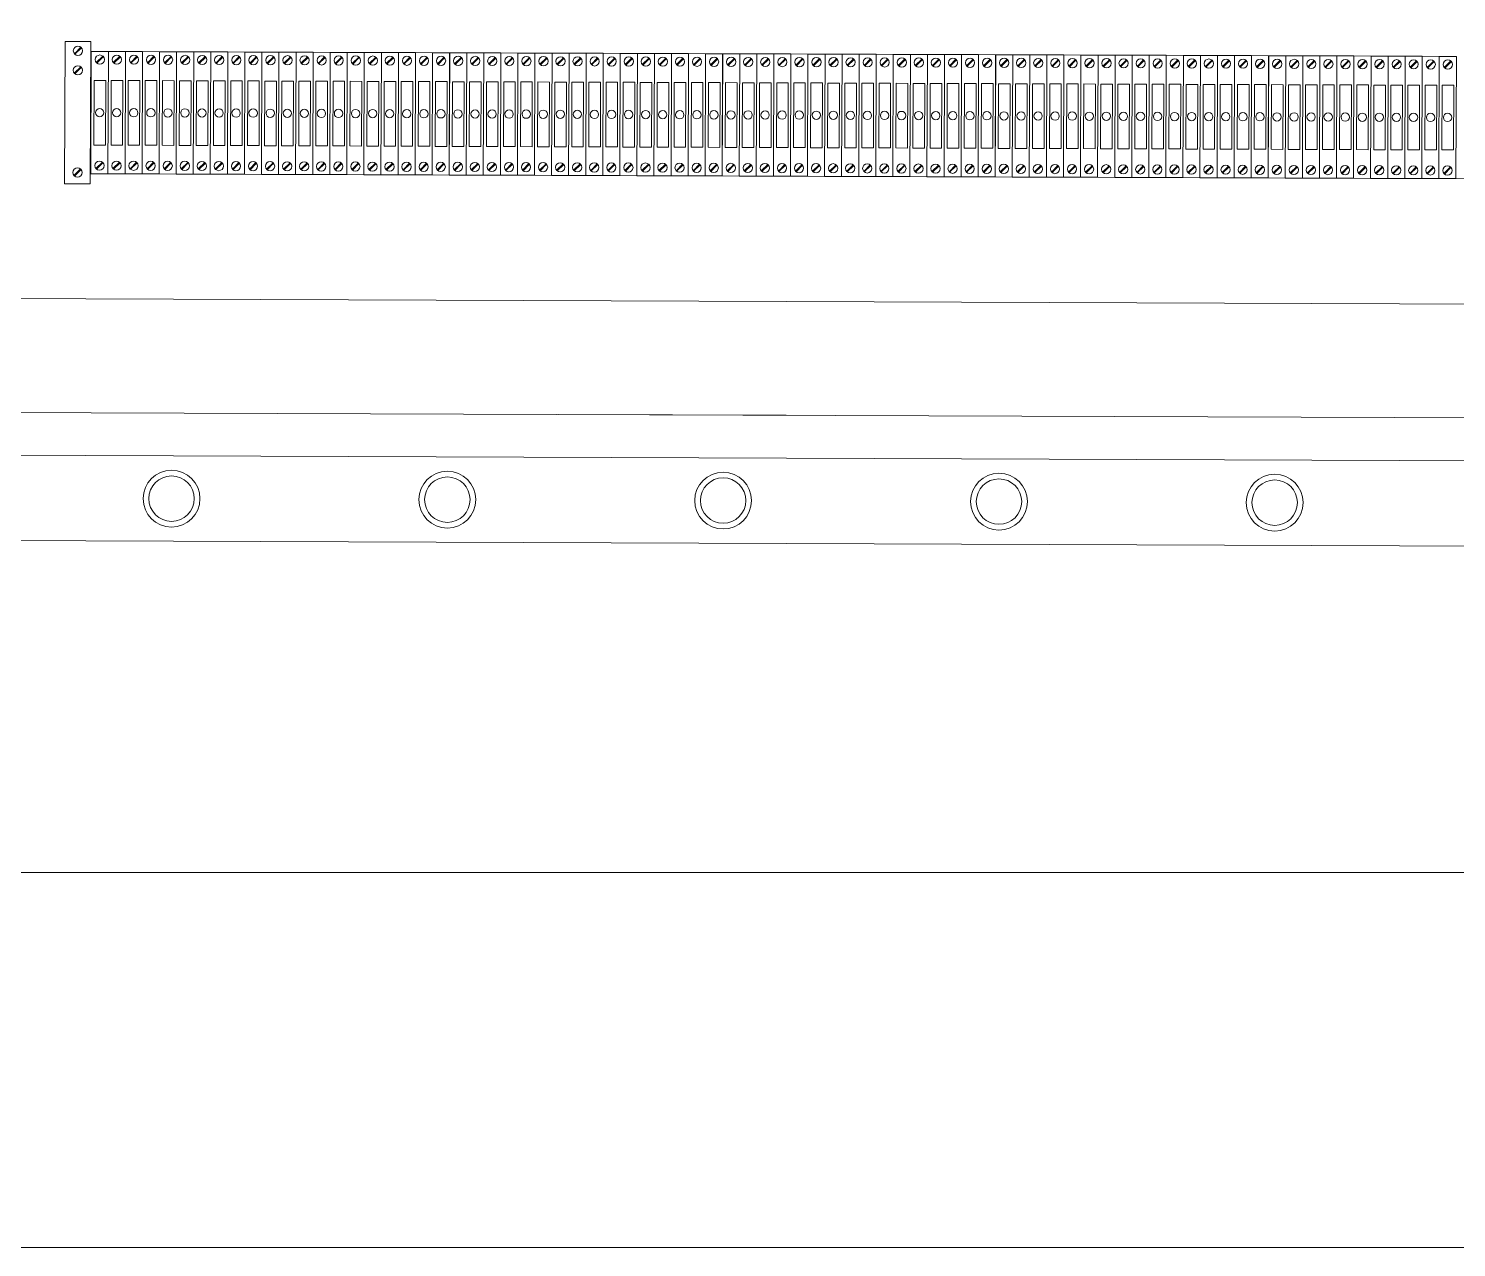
# Model space of a CAD drawing. Header units: millimetres. Extents: x 32721 to 103787, y 57624 to 127312.
# Drawn here: x 37830.2 to 38084, y 64730.5 to 64947.2 of the extents above; entities that cross this region are included whole.
import ezdxf

# ---------------------------------------------------------------- set-up
doc = ezdxf.new("R2010")
doc.units = ezdxf.units.MM
doc.header["$LTSCALE"] = 10
doc.linetypes.add('DASHED', pattern=[0.75, 0.5, -0.25])
for name, color, linetype, lineweight in [('1轮廓实线层', 7, 'Continuous', 18), ('2细线层', 4, 'Continuous', 18), ('图框层', 7, 'Continuous', 18)]:
    doc.layers.add(name, color=color, linetype=linetype, lineweight=lineweight)

msp = doc.modelspace()

# ---------------------------------------------------------------- linework, layer by layer
at = {"layer": '1轮廓实线层', "lineweight": 13}
for p, q in [((37836.62, 64919.62), (37836.71, 64944.89)), ((37836.71, 64944.89), (37841.26, 64944.87)), ((37838.34, 64942.73), (37839.51, 64943.88)), ((37838.45, 64942.62), (37839.61, 64943.78)), ((37841.26, 64944.87), (37841.17, 64919.6)), ((37841.28, 64921.39), (37841.36, 64943.13)), ((37841.36, 64943.13), (37844.39, 64943.12)), ((37844.39, 64943.12), (37844.31, 64921.38)), ((37844.31, 64921.38), (37844.39, 64943.12)), ((37844.39, 64943.12), (37847.43, 64943.1)), ((37847.43, 64943.1), (37847.35, 64921.37)), ((37847.35, 64921.37), (37847.43, 64943.1)), ((37847.43, 64943.1), (37850.46, 64943.09)), ((37850.46, 64943.09), (37850.38, 64921.36)), ((37850.38, 64921.36), (37850.46, 64943.09)), ((37850.46, 64943.09), (37853.49, 64943.08)), ((37853.49, 64943.08), (37853.41, 64921.35)), ((37853.41, 64921.35), (37853.49, 64943.08)), ((37853.49, 64943.08), (37856.52, 64943.07)), ((37856.52, 64943.07), (37856.45, 64921.34)), ((37856.45, 64921.34), (37856.53, 64943.07)), ((37856.53, 64943.07), (37859.56, 64943.06)), ((37859.56, 64943.06), (37859.48, 64921.33)), ((37859.48, 64921.33), (37859.56, 64943.06)), ((37859.56, 64943.06), (37862.59, 64943.05)), ((37862.59, 64943.05), (37862.51, 64921.32)), ((37862.51, 64921.32), (37862.59, 64943.05)), ((37862.59, 64943.05), (37865.62, 64943.04)), ((37865.62, 64943.04), (37865.55, 64921.31)), ((37865.55, 64921.31), (37865.62, 64943.04)), ((37865.62, 64943.04), (37868.66, 64943.03)), ((37868.66, 64943.03), (37868.58, 64921.3)), ((37868.58, 64921.3), (37868.66, 64943.03)), ((37868.66, 64943.03), (37871.69, 64943.02)), ((37871.69, 64943.02), (37871.61, 64921.28)), ((37871.61, 64921.28), (37871.69, 64943.02)), ((37871.69, 64943.02), (37874.72, 64943.01)), ((37874.72, 64943.01), (37874.64, 64921.27)), ((37874.65, 64921.27), (37874.72, 64943.01)), ((37874.72, 64943.01), (37877.76, 64942.99)), ((37877.76, 64942.99), (37877.68, 64921.26)), ((37877.68, 64921.26), (37877.76, 64942.99)), ((37877.76, 64942.99), (37880.79, 64942.98)), ((37880.79, 64942.98), (37880.71, 64921.25)), ((37880.71, 64921.25), (37880.79, 64942.98)), ((37880.79, 64942.98), (37883.82, 64942.97)), ((37883.82, 64942.97), (37883.74, 64921.24)), ((37883.75, 64921.24), (37883.82, 64942.97)), ((37883.82, 64942.97), (37886.86, 64942.96)), ((37886.86, 64942.96), (37886.78, 64921.23)), ((37886.78, 64921.23), (37886.86, 64942.96)), ((37886.86, 64942.96), (37889.89, 64942.95)), ((37889.89, 64942.95), (37889.81, 64921.22)), ((37889.81, 64921.22), (37889.89, 64942.95)), ((37889.89, 64942.95), (37892.92, 64942.94)), ((37892.92, 64942.94), (37892.84, 64921.21)), ((37892.84, 64921.21), (37892.92, 64942.94)), ((37892.92, 64942.94), (37895.96, 64942.93)), ((37895.96, 64942.93), (37895.88, 64921.2)), ((37895.88, 64921.2), (37895.96, 64942.93)), ((37895.96, 64942.93), (37898.99, 64942.92)), ((37898.99, 64942.92), (37898.91, 64921.19)), ((37898.91, 64921.19), (37898.99, 64942.92)), ((37898.99, 64942.92), (37902.02, 64942.91)), ((37902.02, 64942.91), (37901.94, 64921.17)), ((37901.94, 64921.17), (37902.02, 64942.91)), ((37902.02, 64942.91), (37905.05, 64942.9)), ((37905.05, 64942.9), (37904.98, 64921.16)), ((37904.98, 64921.16), (37905.06, 64942.9)), ((37905.06, 64942.9), (37908.09, 64942.89)), ((37908.09, 64942.89), (37908.01, 64921.15)), ((37908.01, 64921.15), (37908.09, 64942.89)), ((37908.09, 64942.89), (37911.12, 64942.87)), ((37911.12, 64942.87), (37911.04, 64921.14)), ((37911.04, 64921.14), (37911.12, 64942.87)), ((37911.12, 64942.87), (37914.15, 64942.86)), ((37914.15, 64942.86), (37914.08, 64921.13)), ((37914.08, 64921.13), (37914.15, 64942.86)), ((37914.15, 64942.86), (37917.19, 64942.85)), ((37917.19, 64942.85), (37917.11, 64921.12)), ((37917.11, 64921.12), (37917.19, 64942.85)), ((37917.19, 64942.85), (37920.22, 64942.84)), ((37920.22, 64942.84), (37920.14, 64921.11)), ((37920.14, 64921.11), (37920.22, 64942.84)), ((37920.22, 64942.84), (37923.25, 64942.83)), ((37923.25, 64942.83), (37923.18, 64921.1)), ((37923.18, 64921.1), (37923.25, 64942.83)), ((37923.25, 64942.83), (37926.29, 64942.82)), ((37926.29, 64942.82), (37926.21, 64921.09)), ((37926.21, 64921.09), (37926.29, 64942.82)), ((37926.29, 64942.82), (37929.32, 64942.81)), ((37929.32, 64942.81), (37929.24, 64921.08)), ((37929.24, 64921.08), (37929.32, 64942.81)), ((37929.32, 64942.81), (37932.35, 64942.8)), ((37932.35, 64942.8), (37932.27, 64921.07)), ((37932.28, 64921.07), (37932.35, 64942.8)), ((37932.35, 64942.8), (37935.39, 64942.79)), ((37935.39, 64942.79), (37935.31, 64921.05)), ((37935.31, 64921.05), (37935.39, 64942.79)), ((37935.39, 64942.79), (37938.42, 64942.78)), ((37938.42, 64942.78), (37938.34, 64921.04)), ((37938.34, 64921.04), (37938.42, 64942.78)), ((37938.42, 64942.78), (37941.45, 64942.76)), ((37941.45, 64942.76), (37941.37, 64921.03)), ((37941.37, 64921.03), (37941.45, 64942.76)), ((37941.45, 64942.76), (37944.49, 64942.75)), ((37944.49, 64942.75), (37944.41, 64921.02)), ((37944.41, 64921.02), (37944.49, 64942.75)), ((37944.49, 64942.75), (37947.52, 64942.74)), ((37947.52, 64942.74), (37947.44, 64921.01)), ((37947.44, 64921.01), (37947.52, 64942.74)), ((37947.52, 64942.74), (37950.55, 64942.73)), ((37950.55, 64942.73), (37950.47, 64921)), ((37950.47, 64921), (37950.55, 64942.73)), ((37950.55, 64942.73), (37953.58, 64942.72)), ((37953.58, 64942.72), (37953.51, 64920.99)), ((37953.51, 64920.99), (37953.59, 64942.72)), ((37953.59, 64942.72), (37956.62, 64942.71)), ((37956.62, 64942.71), (37956.54, 64920.98)), ((37956.54, 64920.98), (37956.62, 64942.71)), ((37956.62, 64942.71), (37959.65, 64942.7)), ((37959.65, 64942.7), (37959.57, 64920.97)), ((37959.57, 64920.97), (37959.65, 64942.7)), ((37959.65, 64942.7), (37962.68, 64942.69)), ((37962.68, 64942.69), (37962.61, 64920.96)), ((37962.61, 64920.96), (37962.68, 64942.69)), ((37962.68, 64942.69), (37965.72, 64942.68)), ((37965.72, 64942.68), (37965.64, 64920.94)), ((37965.64, 64920.94), (37965.72, 64942.68)), ((37965.72, 64942.68), (37968.75, 64942.67)), ((37968.75, 64942.67), (37968.67, 64920.93)), ((37968.67, 64920.93), (37968.75, 64942.67)), ((37968.75, 64942.67), (37971.78, 64942.66)), ((37971.78, 64942.66), (37971.71, 64920.92)), ((37971.71, 64920.92), (37971.78, 64942.66)), ((37971.78, 64942.66), (37974.82, 64942.64)), ((37974.82, 64942.64), (37974.74, 64920.91)), ((37974.74, 64920.91), (37974.82, 64942.64)), ((37974.82, 64942.64), (37977.85, 64942.63)), ((37977.85, 64942.63), (37977.77, 64920.9)), ((37977.77, 64920.9), (37977.85, 64942.63)), ((37977.85, 64942.63), (37980.88, 64942.62)), ((37980.88, 64942.62), (37980.8, 64920.89)), ((37980.81, 64920.89), (37980.88, 64942.62)), ((37980.88, 64942.62), (37983.92, 64942.61)), ((37983.92, 64942.61), (37983.84, 64920.88)), ((37983.84, 64920.88), (37983.92, 64942.61)), ((37983.92, 64942.61), (37986.95, 64942.6)), ((37986.95, 64942.6), (37986.87, 64920.87)), ((37986.87, 64920.87), (37986.95, 64942.6)), ((37986.95, 64942.6), (37989.98, 64942.59)), ((37989.98, 64942.59), (37989.9, 64920.86)), ((37989.9, 64920.86), (37989.98, 64942.59)), ((37989.98, 64942.59), (37993.02, 64942.58)), ((37993.02, 64942.58), (37992.94, 64920.85)), ((37992.94, 64920.85), (37993.02, 64942.58)), ((37993.02, 64942.58), (37996.05, 64942.57)), ((37996.05, 64942.57), (37995.97, 64920.84)), ((37995.97, 64920.84), (37996.05, 64942.57)), ((37996.05, 64942.57), (37999.08, 64942.56)), ((37999.08, 64942.56), (37999, 64920.82)), ((37999, 64920.82), (37999.08, 64942.56)), ((37999.08, 64942.56), (38002.11, 64942.55)), ((38002.11, 64942.55), (38002.04, 64920.81)), ((38002.04, 64920.81), (38002.12, 64942.55)), ((38002.12, 64942.55), (38005.15, 64942.53)), ((38005.15, 64942.53), (38005.07, 64920.8)), ((38005.07, 64920.8), (38005.15, 64942.53)), ((38005.15, 64942.53), (38008.18, 64942.52)), ((38008.18, 64942.52), (38008.1, 64920.79)), ((38008.1, 64920.79), (38008.18, 64942.52)), ((38008.18, 64942.52), (38011.21, 64942.51)), ((38011.21, 64942.51), (38011.14, 64920.78)), ((38011.14, 64920.78), (38011.21, 64942.51)), ((38011.21, 64942.51), (38014.25, 64942.5)), ((38014.25, 64942.5), (38014.17, 64920.77)), ((38014.17, 64920.77), (38014.25, 64942.5)), ((38014.25, 64942.5), (38017.28, 64942.49)), ((38017.28, 64942.49), (38017.2, 64920.76)), ((38017.2, 64920.76), (38017.28, 64942.49)), ((38017.28, 64942.49), (38020.31, 64942.48)), ((37838.33, 64939.25), (37839.5, 64940.41)), ((37838.43, 64939.15), (37839.6, 64940.31)), ((37842.24, 64941.15), (37843.4, 64942.31)), ((37842.34, 64941.05), (37843.5, 64942.21)), ((37845.27, 64941.14), (37846.44, 64942.3)), ((37845.37, 64941.04), (37846.54, 64942.2)), ((37848.3, 64941.13), (37849.47, 64942.29)), ((37848.41, 64941.03), (37849.57, 64942.18)), ((37851.34, 64941.12), (37852.5, 64942.28)), ((37851.44, 64941.02), (37852.6, 64942.17)), ((37854.37, 64941.11), (37855.54, 64942.26)), ((37854.47, 64941.01), (37855.64, 64942.16)), ((37857.4, 64941.1), (37858.57, 64942.25)), ((37857.5, 64940.99), (37858.67, 64942.15)), ((37860.44, 64941.09), (37861.6, 64942.24)), ((37860.54, 64940.98), (37861.7, 64942.14)), ((37863.47, 64941.07), (37864.63, 64942.23)), ((37863.57, 64940.97), (37864.74, 64942.13)), ((37866.5, 64941.06), (37867.67, 64942.22)), ((37866.6, 64940.96), (37867.77, 64942.12)), ((37869.54, 64941.05), (37870.7, 64942.21)), ((37869.64, 64940.95), (37870.8, 64942.11)), ((37872.57, 64941.04), (37873.73, 64942.2)), ((37872.67, 64940.94), (37873.84, 64942.1)), ((37875.6, 64941.03), (37876.77, 64942.19)), ((37875.7, 64940.93), (37876.87, 64942.09)), ((37878.63, 64941.02), (37879.8, 64942.18)), ((37878.74, 64940.92), (37879.9, 64942.08)), ((37881.67, 64941.01), (37882.83, 64942.17)), ((37881.77, 64940.91), (37882.94, 64942.06)), ((37884.7, 64941), (37885.87, 64942.16)), ((37884.8, 64940.9), (37885.97, 64942.05)), ((37887.73, 64940.99), (37888.9, 64942.14)), ((37887.84, 64940.88), (37889, 64942.04)), ((37890.77, 64940.98), (37891.93, 64942.13)), ((37890.87, 64940.87), (37892.03, 64942.03)), ((37893.8, 64940.97), (37894.97, 64942.12)), ((37893.9, 64940.86), (37895.07, 64942.02)), ((37896.83, 64940.95), (37898, 64942.11)), ((37896.94, 64940.85), (37898.1, 64942.01)), ((37899.87, 64940.94), (37901.03, 64942.1)), ((37899.97, 64940.84), (37901.13, 64942)), ((37902.9, 64940.93), (37904.07, 64942.09)), ((37903, 64940.83), (37904.17, 64941.99)), ((37905.93, 64940.92), (37907.1, 64942.08)), ((37906.03, 64940.82), (37907.2, 64941.98)), ((37908.97, 64940.91), (37910.13, 64942.07)), ((37909.07, 64940.81), (37910.23, 64941.97)), ((37912, 64940.9), (37913.16, 64942.06)), ((37912.1, 64940.8), (37913.27, 64941.95)), ((37915.03, 64940.89), (37916.2, 64942.05)), ((37915.13, 64940.79), (37916.3, 64941.94)), ((37918.07, 64940.88), (37919.23, 64942.03)), ((37918.17, 64940.78), (37919.33, 64941.93)), ((37921.1, 64940.87), (37922.26, 64942.02)), ((37921.2, 64940.76), (37922.37, 64941.92)), ((37924.13, 64940.86), (37925.3, 64942.01)), ((37924.23, 64940.75), (37925.4, 64941.91)), ((37927.16, 64940.84), (37928.33, 64942)), ((37927.27, 64940.74), (37928.43, 64941.9)), ((37930.2, 64940.83), (37931.36, 64941.99)), ((37930.3, 64940.73), (37931.47, 64941.89)), ((37933.23, 64940.82), (37934.4, 64941.98)), ((37933.33, 64940.72), (37934.5, 64941.88)), ((37936.26, 64940.81), (37937.43, 64941.97)), ((37936.37, 64940.71), (37937.53, 64941.87)), ((37939.3, 64940.8), (37940.46, 64941.96)), ((37939.4, 64940.7), (37940.56, 64941.86)), ((37942.33, 64940.79), (37943.5, 64941.95)), ((37942.43, 64940.69), (37943.6, 64941.85)), ((37945.36, 64940.78), (37946.53, 64941.94)), ((37945.47, 64940.68), (37946.63, 64941.83)), ((37948.4, 64940.77), (37949.56, 64941.93)), ((37948.5, 64940.67), (37949.66, 64941.82)), ((37951.43, 64940.76), (37952.6, 64941.91)), ((37951.53, 64940.65), (37952.7, 64941.81)), ((37954.46, 64940.75), (37955.63, 64941.9)), ((37954.56, 64940.64), (37955.73, 64941.8)), ((37957.5, 64940.74), (37958.66, 64941.89)), ((37957.6, 64940.63), (37958.76, 64941.79)), ((37960.53, 64940.72), (37961.7, 64941.88)), ((37960.63, 64940.62), (37961.8, 64941.78)), ((37963.56, 64940.71), (37964.73, 64941.87)), ((37963.66, 64940.61), (37964.83, 64941.77)), ((37966.6, 64940.7), (37967.76, 64941.86)), ((37966.7, 64940.6), (37967.86, 64941.76)), ((37969.63, 64940.69), (37970.79, 64941.85)), ((37969.73, 64940.59), (37970.9, 64941.75)), ((37972.66, 64940.68), (37973.83, 64941.84)), ((37972.76, 64940.58), (37973.93, 64941.74)), ((37975.69, 64940.67), (37976.86, 64941.83)), ((37975.8, 64940.57), (37976.96, 64941.72)), ((37978.73, 64940.66), (37979.89, 64941.82)), ((37978.83, 64940.56), (37980, 64941.71)), ((37981.76, 64940.65), (37982.93, 64941.8)), ((37981.86, 64940.55), (37983.03, 64941.7)), ((37984.79, 64940.64), (37985.96, 64941.79)), ((37984.9, 64940.53), (37986.06, 64941.69)), ((37987.83, 64940.63), (37988.99, 64941.78)), ((37987.93, 64940.52), (37989.09, 64941.68)), ((37990.86, 64940.61), (37992.03, 64941.77)), ((37990.96, 64940.51), (37992.13, 64941.67)), ((37993.89, 64940.6), (37995.06, 64941.76)), ((37994, 64940.5), (37995.16, 64941.66)), ((37996.93, 64940.59), (37998.09, 64941.75)), ((37997.03, 64940.49), (37998.19, 64941.65)), ((37999.96, 64940.58), (38001.13, 64941.74)), ((38000.06, 64940.48), (38001.23, 64941.64)), ((38002.99, 64940.57), (38004.16, 64941.73)), ((38003.09, 64940.47), (38004.26, 64941.63)), ((38006.03, 64940.56), (38007.19, 64941.72)), ((38006.13, 64940.46), (38007.29, 64941.62)), ((38009.06, 64940.55), (38010.23, 64941.71)), ((38009.16, 64940.45), (38010.33, 64941.6)), ((38012.09, 64940.54), (38013.26, 64941.7)), ((38012.19, 64940.44), (38013.36, 64941.59)), ((38015.13, 64940.53), (38016.29, 64941.68)), ((38015.23, 64940.42), (38016.39, 64941.58)), ((38018.16, 64940.52), (38019.32, 64941.67)), ((38018.26, 64940.41), (38019.43, 64941.57)), ((38020.31, 64942.48), (38020.24, 64920.75)), ((38020.24, 64920.75), (38020.31, 64942.48)), ((38020.31, 64942.48), (38023.35, 64942.47)), ((38021.19, 64940.51), (38022.36, 64941.66)), ((38021.29, 64940.4), (38022.46, 64941.56)), ((38023.35, 64942.47), (38023.27, 64920.74)), ((38023.27, 64920.74), (38023.35, 64942.47)), ((38023.35, 64942.47), (38026.38, 64942.46)), ((38024.22, 64940.49), (38025.39, 64941.65)), ((38024.33, 64940.39), (38025.49, 64941.55)), ((38026.38, 64942.46), (38026.3, 64920.73)), ((38026.3, 64920.73), (38026.38, 64942.46)), ((38026.38, 64942.46), (38029.41, 64942.45)), ((38027.26, 64940.48), (38028.42, 64941.64)), ((38027.36, 64940.38), (38028.53, 64941.54)), ((38029.41, 64942.45), (38029.33, 64920.71)), ((38029.34, 64920.71), (38029.41, 64942.45)), ((38029.41, 64942.45), (38032.45, 64942.44)), ((38030.29, 64940.47), (38031.46, 64941.63)), ((38030.39, 64940.37), (38031.56, 64941.53)), ((38032.45, 64942.44), (38032.37, 64920.7)), ((38032.37, 64920.7), (38032.45, 64942.44)), ((38032.45, 64942.44), (38035.48, 64942.43)), ((38033.32, 64940.46), (38034.49, 64941.62)), ((38033.43, 64940.36), (38034.59, 64941.52)), ((38035.48, 64942.43), (38035.4, 64920.69)), ((38035.4, 64920.69), (38035.48, 64942.43)), ((38035.48, 64942.43), (38038.51, 64942.41)), ((38036.36, 64940.45), (38037.52, 64941.61)), ((38036.46, 64940.35), (38037.62, 64941.51)), ((38038.51, 64942.41), (38038.43, 64920.68)), ((38038.43, 64920.68), (38038.51, 64942.41)), ((38038.51, 64942.41), (38041.55, 64942.4)), ((38039.39, 64940.44), (38040.56, 64941.6)), ((38039.49, 64940.34), (38040.66, 64941.49)), ((38041.55, 64942.4), (38041.47, 64920.67)), ((38041.47, 64920.67), (38041.55, 64942.4)), ((38041.55, 64942.4), (38044.58, 64942.39)), ((38042.42, 64940.43), (38043.59, 64941.59)), ((38042.53, 64940.33), (38043.69, 64941.48)), ((38044.58, 64942.39), (38044.5, 64920.66)), ((38044.5, 64920.66), (38044.58, 64942.39)), ((38044.58, 64942.39), (38047.61, 64942.38)), ((38045.46, 64940.42), (38046.62, 64941.58)), ((38045.56, 64940.32), (38046.72, 64941.47)), ((38047.61, 64942.38), (38047.53, 64920.65)), ((38047.53, 64920.65), (38047.61, 64942.38)), ((38047.61, 64942.38), (38050.64, 64942.37)), ((38048.49, 64940.41), (38049.66, 64941.56)), ((38048.59, 64940.3), (38049.76, 64941.46)), ((38050.64, 64942.37), (38050.57, 64920.64)), ((38050.57, 64920.64), (38050.65, 64942.37)), ((38050.65, 64942.37), (38053.68, 64942.36)), ((38051.52, 64940.4), (38052.69, 64941.55)), ((38051.62, 64940.29), (38052.79, 64941.45)), ((38053.68, 64942.36), (38053.6, 64920.63)), ((38053.6, 64920.63), (38053.68, 64942.36)), ((38053.68, 64942.36), (38056.71, 64942.35)), ((38054.56, 64940.38), (38055.72, 64941.54)), ((38054.66, 64940.28), (38055.82, 64941.44)), ((38056.71, 64942.35), (38056.63, 64920.62)), ((38056.63, 64920.62), (38056.71, 64942.35)), ((38056.71, 64942.35), (38059.74, 64942.34)), ((38057.59, 64940.37), (38058.76, 64941.53)), ((38057.69, 64940.27), (38058.86, 64941.43)), ((38059.74, 64942.34), (38059.67, 64920.61)), ((38059.67, 64920.61), (38059.74, 64942.34)), ((38059.74, 64942.34), (38062.78, 64942.33)), ((38060.62, 64940.36), (38061.79, 64941.52)), ((38060.72, 64940.26), (38061.89, 64941.42)), ((38062.78, 64942.33), (38062.7, 64920.59)), ((38062.7, 64920.59), (38062.78, 64942.33)), ((38062.78, 64942.33), (38065.81, 64942.32)), ((38063.66, 64940.35), (38064.82, 64941.51)), ((38063.76, 64940.25), (38064.92, 64941.41)), ((38065.81, 64942.32), (38065.73, 64920.58)), ((38065.73, 64920.58), (38065.81, 64942.32)), ((38065.81, 64942.32), (38068.84, 64942.3)), ((38066.69, 64940.34), (38067.85, 64941.5)), ((38066.79, 64940.24), (38067.96, 64941.4)), ((38068.84, 64942.3), (38068.77, 64920.57)), ((38068.77, 64920.57), (38068.84, 64942.3)), ((38068.84, 64942.3), (38071.88, 64942.29)), ((38069.72, 64940.33), (38070.89, 64941.49)), ((38069.82, 64940.23), (38070.99, 64941.39)), ((38071.88, 64942.29), (38071.8, 64920.56)), ((38071.8, 64920.56), (38071.88, 64942.29)), ((38071.88, 64942.29), (38074.91, 64942.28)), ((38072.75, 64940.32), (38073.92, 64941.48)), ((38072.86, 64940.22), (38074.02, 64941.37)), ((38074.91, 64942.28), (38074.83, 64920.55)), ((38074.83, 64920.55), (38074.91, 64942.28)), ((38074.91, 64942.28), (38077.94, 64942.27)), ((38075.79, 64940.31), (38076.95, 64941.47)), ((38075.89, 64940.21), (38077.06, 64941.36)), ((38077.94, 64942.27), (38077.86, 64920.54)), ((38077.87, 64920.54), (38077.94, 64942.27)), ((38077.94, 64942.27), (38080.98, 64942.26)), ((38078.82, 64940.3), (38079.99, 64941.45)), ((38078.92, 64940.19), (38080.09, 64941.35)), ((38080.98, 64942.26), (38080.9, 64920.53)), ((38080.9, 64920.53), (38080.98, 64942.26)), ((38080.98, 64942.26), (38084.01, 64942.25)), ((38081.85, 64940.29), (38083.02, 64941.44)), ((38081.96, 64940.18), (38083.12, 64941.34)), ((38084.01, 64942.25), (38083.93, 64920.52)), ((37838.27, 64921.08), (37839.43, 64922.24)), ((37842.17, 64922.3), (37843.34, 64923.46)), ((37842.27, 64922.2), (37843.44, 64923.36)), ((37845.2, 64922.29), (37846.37, 64923.45)), ((37845.3, 64922.19), (37846.47, 64923.35)), ((37848.24, 64922.28), (37849.4, 64923.44)), ((37848.34, 64922.18), (37849.5, 64923.34)), ((37851.27, 64922.27), (37852.43, 64923.43)), ((37851.37, 64922.17), (37852.54, 64923.32)), ((37854.3, 64922.26), (37855.47, 64923.42)), ((37854.4, 64922.16), (37855.57, 64923.31)), ((37857.33, 64922.25), (37858.5, 64923.4)), ((37857.44, 64922.15), (37858.6, 64923.3)), ((37860.37, 64922.24), (37861.53, 64923.39)), ((37860.47, 64922.13), (37861.64, 64923.29)), ((37863.4, 64922.23), (37864.57, 64923.38)), ((37863.5, 64922.12), (37864.67, 64923.28)), ((37866.43, 64922.21), (37867.6, 64923.37)), ((37866.54, 64922.11), (37867.7, 64923.27)), ((37869.47, 64922.2), (37870.63, 64923.36)), ((37869.57, 64922.1), (37870.73, 64923.26)), ((37872.5, 64922.19), (37873.67, 64923.35)), ((37872.6, 64922.09), (37873.77, 64923.25)), ((37875.53, 64922.18), (37876.7, 64923.34)), ((37875.64, 64922.08), (37876.8, 64923.24)), ((37878.57, 64922.17), (37879.73, 64923.33)), ((37878.67, 64922.07), (37879.83, 64923.23)), ((37881.6, 64922.16), (37882.77, 64923.32)), ((37881.7, 64922.06), (37882.87, 64923.21)), ((37884.63, 64922.15), (37885.8, 64923.31)), ((37884.73, 64922.05), (37885.9, 64923.2)), ((37887.67, 64922.14), (37888.83, 64923.3)), ((37887.77, 64922.04), (37888.93, 64923.19)), ((37890.7, 64922.13), (37891.87, 64923.28)), ((37890.8, 64922.02), (37891.97, 64923.18)), ((37893.73, 64922.12), (37894.9, 64923.27)), ((37893.83, 64922.01), (37895, 64923.17)), ((37896.77, 64922.1), (37897.93, 64923.26)), ((37896.87, 64922), (37898.03, 64923.16)), ((37899.8, 64922.09), (37900.96, 64923.25)), ((37899.9, 64921.99), (37901.07, 64923.15)), ((37902.83, 64922.08), (37904, 64923.24)), ((37902.93, 64921.98), (37904.1, 64923.14)), ((37905.86, 64922.07), (37907.03, 64923.23)), ((37905.97, 64921.97), (37907.13, 64923.13)), ((37908.9, 64922.06), (37910.06, 64923.22)), ((37909, 64921.96), (37910.17, 64923.12)), ((37911.93, 64922.05), (37913.1, 64923.21)), ((37912.03, 64921.95), (37913.2, 64923.11)), ((37914.96, 64922.04), (37916.13, 64923.2)), ((37915.07, 64921.94), (37916.23, 64923.09)), ((37918, 64922.03), (37919.16, 64923.19)), ((37918.1, 64921.93), (37919.26, 64923.08)), ((37921.03, 64922.02), (37922.2, 64923.17)), ((37921.13, 64921.92), (37922.3, 64923.07)), ((37924.06, 64922.01), (37925.23, 64923.16)), ((37924.17, 64921.9), (37925.33, 64923.06)), ((37927.1, 64922), (37928.26, 64923.15)), ((37927.2, 64921.89), (37928.36, 64923.05)), ((37930.13, 64921.98), (37931.3, 64923.14)), ((37930.23, 64921.88), (37931.4, 64923.04)), ((37933.16, 64921.97), (37934.33, 64923.13)), ((37933.26, 64921.87), (37934.43, 64923.03)), ((37936.2, 64921.96), (37937.36, 64923.12)), ((37936.3, 64921.86), (37937.46, 64923.02)), ((37939.23, 64921.95), (37940.4, 64923.11)), ((37939.33, 64921.85), (37940.5, 64923.01)), ((37942.26, 64921.94), (37943.43, 64923.1)), ((37942.36, 64921.84), (37943.53, 64923)), ((37945.3, 64921.93), (37946.46, 64923.09)), ((37945.4, 64921.83), (37946.56, 64922.98)), ((37948.33, 64921.92), (37949.49, 64923.08)), ((37948.43, 64921.82), (37949.6, 64922.97)), ((37951.36, 64921.91), (37952.53, 64923.07)), ((37951.46, 64921.81), (37952.63, 64922.96)), ((37954.39, 64921.9), (37955.56, 64923.05)), ((37954.5, 64921.79), (37955.66, 64922.95)), ((37957.43, 64921.89), (37958.59, 64923.04)), ((37957.53, 64921.78), (37958.7, 64922.94)), ((37960.46, 64921.88), (37961.63, 64923.03)), ((37960.56, 64921.77), (37961.73, 64922.93)), ((37963.49, 64921.86), (37964.66, 64923.02)), ((37963.6, 64921.76), (37964.76, 64922.92)), ((37966.53, 64921.85), (37967.69, 64923.01)), ((37966.63, 64921.75), (37967.79, 64922.91)), ((37969.56, 64921.84), (37970.73, 64923)), ((37969.66, 64921.74), (37970.83, 64922.9)), ((37972.59, 64921.83), (37973.76, 64922.99)), ((37972.7, 64921.73), (37973.86, 64922.89)), ((37975.63, 64921.82), (37976.79, 64922.98)), ((37975.73, 64921.72), (37976.89, 64922.88)), ((37978.66, 64921.81), (37979.83, 64922.97)), ((37978.76, 64921.71), (37979.93, 64922.86)), ((37981.69, 64921.8), (37982.86, 64922.96)), ((37981.79, 64921.7), (37982.96, 64922.85)), ((37984.73, 64921.79), (37985.89, 64922.94)), ((37984.83, 64921.69), (37985.99, 64922.84)), ((37987.76, 64921.78), (37988.93, 64922.93)), ((37987.86, 64921.67), (37989.03, 64922.83)), ((37990.79, 64921.77), (37991.96, 64922.92)), ((37990.89, 64921.66), (37992.06, 64922.82)), ((37993.83, 64921.75), (37994.99, 64922.91)), ((37993.93, 64921.65), (37995.09, 64922.81)), ((37996.86, 64921.74), (37998.02, 64922.9)), ((37996.96, 64921.64), (37998.13, 64922.8)), ((37999.89, 64921.73), (38001.06, 64922.89)), ((37999.99, 64921.63), (38001.16, 64922.79)), ((38002.92, 64921.72), (38004.09, 64922.88)), ((38003.03, 64921.62), (38004.19, 64922.78)), ((38005.96, 64921.71), (38007.12, 64922.87)), ((38006.06, 64921.61), (38007.23, 64922.77)), ((38008.99, 64921.7), (38010.16, 64922.86)), ((38009.09, 64921.6), (38010.26, 64922.75)), ((38012.02, 64921.69), (38013.19, 64922.85)), ((38012.13, 64921.59), (38013.29, 64922.74)), ((38015.06, 64921.68), (38016.22, 64922.84)), ((38015.16, 64921.58), (38016.32, 64922.73)), ((38018.09, 64921.67), (38019.26, 64922.82)), ((38018.19, 64921.56), (38019.36, 64922.72)), ((38021.12, 64921.66), (38022.29, 64922.81)), ((38021.23, 64921.55), (38022.39, 64922.71)), ((38024.16, 64921.65), (38025.32, 64922.8)), ((38024.26, 64921.54), (38025.42, 64922.7)), ((38027.19, 64921.63), (38028.36, 64922.79)), ((38027.29, 64921.53), (38028.46, 64922.69)), ((38030.22, 64921.62), (38031.39, 64922.78)), ((38030.32, 64921.52), (38031.49, 64922.68)), ((38033.26, 64921.61), (38034.42, 64922.77)), ((38033.36, 64921.51), (38034.52, 64922.67)), ((38036.29, 64921.6), (38037.46, 64922.76)), ((38036.39, 64921.5), (38037.56, 64922.66)), ((38039.32, 64921.59), (38040.49, 64922.75)), ((38039.42, 64921.49), (38040.59, 64922.65)), ((38042.36, 64921.58), (38043.52, 64922.74)), ((38042.46, 64921.48), (38043.62, 64922.63)), ((38045.39, 64921.57), (38046.55, 64922.73)), ((38045.49, 64921.47), (38046.66, 64922.62)), ((38048.42, 64921.56), (38049.59, 64922.71)), ((38048.52, 64921.46), (38049.69, 64922.61)), ((38051.46, 64921.55), (38052.62, 64922.7)), ((38051.56, 64921.44), (38052.72, 64922.6)), ((38054.49, 64921.54), (38055.65, 64922.69)), ((38054.59, 64921.43), (38055.76, 64922.59)), ((38057.52, 64921.52), (38058.69, 64922.68)), ((38057.62, 64921.42), (38058.79, 64922.58)), ((38060.55, 64921.51), (38061.72, 64922.67)), ((38060.66, 64921.41), (38061.82, 64922.57)), ((38063.59, 64921.5), (38064.75, 64922.66)), ((38063.69, 64921.4), (38064.85, 64922.56)), ((38066.62, 64921.49), (38067.79, 64922.65)), ((38066.72, 64921.39), (38067.89, 64922.55)), ((38069.65, 64921.48), (38070.82, 64922.64)), ((38069.76, 64921.38), (38070.92, 64922.54)), ((38072.69, 64921.47), (38073.85, 64922.63)), ((38072.79, 64921.37), (38073.95, 64922.53)), ((38075.72, 64921.46), (38076.89, 64922.62)), ((38075.82, 64921.36), (38076.99, 64922.51)), ((38078.75, 64921.45), (38079.92, 64922.61)), ((38078.85, 64921.35), (38080.02, 64922.5)), ((38081.79, 64921.44), (38082.95, 64922.59)), ((38081.89, 64921.33), (38083.05, 64922.49)), ((37838.37, 64920.98), (37839.53, 64922.14)), ((37844.31, 64921.38), (37841.28, 64921.39)), ((37847.35, 64921.37), (37844.31, 64921.38)), ((37850.38, 64921.36), (37847.35, 64921.37)), ((37853.41, 64921.35), (37850.38, 64921.36)), ((37856.45, 64921.34), (37853.41, 64921.35)), ((37859.48, 64921.33), (37856.45, 64921.34)), ((37862.51, 64921.32), (37859.48, 64921.33)), ((37865.55, 64921.31), (37862.51, 64921.32)), ((37868.58, 64921.3), (37865.55, 64921.31)), ((37871.61, 64921.28), (37868.58, 64921.3)), ((37874.64, 64921.27), (37871.61, 64921.28)), ((37877.68, 64921.26), (37874.65, 64921.27)), ((37880.71, 64921.25), (37877.68, 64921.26)), ((37883.74, 64921.24), (37880.71, 64921.25)), ((37886.78, 64921.23), (37883.75, 64921.24)), ((37889.81, 64921.22), (37886.78, 64921.23)), ((37892.84, 64921.21), (37889.81, 64921.22)), ((37895.88, 64921.2), (37892.84, 64921.21)), ((37898.91, 64921.19), (37895.88, 64921.2)), ((37901.94, 64921.17), (37898.91, 64921.19)), ((37904.98, 64921.16), (37901.94, 64921.17)), ((37908.01, 64921.15), (37904.98, 64921.16)), ((37911.04, 64921.14), (37908.01, 64921.15)), ((37914.08, 64921.13), (37911.04, 64921.14)), ((37917.11, 64921.12), (37914.08, 64921.13)), ((37920.14, 64921.11), (37917.11, 64921.12)), ((37923.18, 64921.1), (37920.14, 64921.11)), ((37926.21, 64921.09), (37923.18, 64921.1)), ((37929.24, 64921.08), (37926.21, 64921.09)), ((37932.27, 64921.07), (37929.24, 64921.08)), ((37935.31, 64921.05), (37932.28, 64921.07)), ((37938.34, 64921.04), (37935.31, 64921.05)), ((37941.37, 64921.03), (37938.34, 64921.04)), ((37944.41, 64921.02), (37941.37, 64921.03)), ((37947.44, 64921.01), (37944.41, 64921.02)), ((37950.47, 64921), (37947.44, 64921.01)), ((37953.51, 64920.99), (37950.47, 64921)), ((37956.54, 64920.98), (37953.51, 64920.99)), ((37959.57, 64920.97), (37956.54, 64920.98)), ((37962.61, 64920.96), (37959.57, 64920.97)), ((37965.64, 64920.94), (37962.61, 64920.96)), ((37968.67, 64920.93), (37965.64, 64920.94)), ((37971.71, 64920.92), (37968.67, 64920.93)), ((37974.74, 64920.91), (37971.71, 64920.92)), ((37977.77, 64920.9), (37974.74, 64920.91)), ((37980.8, 64920.89), (37977.77, 64920.9)), ((37983.84, 64920.88), (37980.81, 64920.89)), ((37986.87, 64920.87), (37983.84, 64920.88)), ((37989.9, 64920.86), (37986.87, 64920.87)), ((37992.94, 64920.85), (37989.9, 64920.86)), ((37995.97, 64920.84), (37992.94, 64920.85)), ((37999, 64920.82), (37995.97, 64920.84)), ((38002.04, 64920.81), (37999, 64920.82)), ((38005.07, 64920.8), (38002.04, 64920.81)), ((38008.1, 64920.79), (38005.07, 64920.8)), ((38011.14, 64920.78), (38008.1, 64920.79)), ((38014.17, 64920.77), (38011.14, 64920.78)), ((38017.2, 64920.76), (38014.17, 64920.77)), ((38020.24, 64920.75), (38017.2, 64920.76)), ((38023.27, 64920.74), (38020.24, 64920.75)), ((38026.3, 64920.73), (38023.27, 64920.74)), ((38029.33, 64920.71), (38026.3, 64920.73)), ((38032.37, 64920.7), (38029.34, 64920.71)), ((38035.4, 64920.69), (38032.37, 64920.7)), ((38038.43, 64920.68), (38035.4, 64920.69)), ((38041.47, 64920.67), (38038.43, 64920.68)), ((38044.5, 64920.66), (38041.47, 64920.67)), ((38047.53, 64920.65), (38044.5, 64920.66)), ((38050.57, 64920.64), (38047.53, 64920.65)), ((38053.6, 64920.63), (38050.57, 64920.64)), ((38056.63, 64920.62), (38053.6, 64920.63)), ((38059.67, 64920.61), (38056.63, 64920.62)), ((38062.7, 64920.59), (38059.67, 64920.61)), ((38065.73, 64920.58), (38062.7, 64920.59)), ((38068.77, 64920.57), (38065.73, 64920.58)), ((38071.8, 64920.56), (38068.77, 64920.57)), ((38074.83, 64920.55), (38071.8, 64920.56)), ((38077.86, 64920.54), (38074.83, 64920.55)), ((38080.9, 64920.53), (38077.87, 64920.54)), ((38083.93, 64920.52), (38080.9, 64920.53)), ((38086.99, 64920.51), (38083.96, 64920.52)), ((37841.17, 64919.6), (37836.62, 64919.62))]:
    msp.add_line(p, q, dxfattribs=at)
at = {"layer": '1轮廓实线层'}
for p, q in [((38189.93, 64897.86), (37814.19, 64899.22)), ((38392.09, 64897.13), (37814.19, 64899.22)), ((38412.24, 64876.84), (37793.9, 64879.07)), ((37964.9, 64878.46), (37924.46, 64878.6)), ((37768.46, 64871.53), (38437.62, 64869.11)), ((37754.01, 64856.42), (38453.49, 64853.89))]:
    msp.add_line(p, q, dxfattribs=at)
at = {"layer": '1轮廓实线层', "linetype": 'DASHED'}
msp.add_lwpolyline([(37616.2, 65663.32), (38552.14, 65663.32), (38552.14, 64797.17), (37616.2, 64797.17)], close=True, dxfattribs=at)
at = {"layer": '1轮廓实线层', "lineweight": 13}
for points in [[(37841.86, 64937.98), (37843.93, 64937.98), (37843.88, 64926.48), (37841.82, 64926.48)], [(37844.9, 64937.97), (37846.96, 64937.97), (37846.92, 64926.46), (37844.86, 64926.47)], [(37847.93, 64937.96), (37849.99, 64937.96), (37849.95, 64926.45), (37847.89, 64926.46)], [(37850.96, 64937.95), (37853.03, 64937.94), (37852.98, 64926.44), (37850.92, 64926.45)], [(37854, 64937.94), (37856.06, 64937.93), (37856.02, 64926.43), (37853.96, 64926.44)], [(37857.03, 64937.93), (37859.09, 64937.92), (37859.05, 64926.42), (37856.99, 64926.43)], [(37860.06, 64937.92), (37862.13, 64937.91), (37862.08, 64926.41), (37860.02, 64926.42)], [(37863.1, 64937.91), (37865.16, 64937.9), (37865.12, 64926.4), (37863.05, 64926.41)], [(37866.13, 64937.9), (37868.19, 64937.89), (37868.15, 64926.39), (37866.09, 64926.4)], [(37869.16, 64937.89), (37871.22, 64937.88), (37871.18, 64926.38), (37869.12, 64926.38)], [(37872.2, 64937.87), (37874.26, 64937.87), (37874.22, 64926.37), (37872.15, 64926.37)], [(37875.23, 64937.86), (37877.29, 64937.86), (37877.25, 64926.35), (37875.19, 64926.36)], [(37878.26, 64937.85), (37880.32, 64937.85), (37880.28, 64926.34), (37878.22, 64926.35)], [(37881.29, 64937.84), (37883.36, 64937.83), (37883.32, 64926.33), (37881.25, 64926.34)], [(37884.33, 64937.83), (37886.39, 64937.82), (37886.35, 64926.32), (37884.29, 64926.33)], [(37887.36, 64937.82), (37889.42, 64937.81), (37889.38, 64926.31), (37887.32, 64926.32)], [(37890.39, 64937.81), (37892.46, 64937.8), (37892.41, 64926.3), (37890.35, 64926.31)], [(37893.43, 64937.8), (37895.49, 64937.79), (37895.45, 64926.29), (37893.39, 64926.3)], [(37896.46, 64937.79), (37898.52, 64937.78), (37898.48, 64926.28), (37896.42, 64926.29)], [(37899.49, 64937.78), (37901.56, 64937.77), (37901.51, 64926.27), (37899.45, 64926.27)], [(37902.53, 64937.77), (37904.59, 64937.76), (37904.55, 64926.26), (37902.49, 64926.26)], [(37905.56, 64937.75), (37907.62, 64937.75), (37907.58, 64926.25), (37905.52, 64926.25)], [(37908.59, 64937.74), (37910.66, 64937.74), (37910.61, 64926.23), (37908.55, 64926.24)], [(37911.63, 64937.73), (37913.69, 64937.73), (37913.65, 64926.22), (37911.58, 64926.23)], [(37914.66, 64937.72), (37916.72, 64937.71), (37916.68, 64926.21), (37914.62, 64926.22)], [(37917.69, 64937.71), (37919.75, 64937.7), (37919.71, 64926.2), (37917.65, 64926.21)], [(37920.73, 64937.7), (37922.79, 64937.69), (37922.75, 64926.19), (37920.68, 64926.2)], [(37923.76, 64937.69), (37925.82, 64937.68), (37925.78, 64926.18), (37923.72, 64926.19)], [(37926.79, 64937.68), (37928.85, 64937.67), (37928.81, 64926.17), (37926.75, 64926.18)], [(37929.82, 64937.67), (37931.89, 64937.66), (37931.85, 64926.16), (37929.78, 64926.17)], [(37932.86, 64937.66), (37934.92, 64937.65), (37934.88, 64926.15), (37932.82, 64926.15)], [(37935.89, 64937.64), (37937.95, 64937.64), (37937.91, 64926.14), (37935.85, 64926.14)], [(37938.92, 64937.63), (37940.99, 64937.63), (37940.94, 64926.12), (37938.88, 64926.13)], [(37941.96, 64937.62), (37944.02, 64937.62), (37943.98, 64926.11), (37941.92, 64926.12)], [(37944.99, 64937.61), (37947.05, 64937.6), (37947.01, 64926.1), (37944.95, 64926.11)], [(37948.02, 64937.6), (37950.09, 64937.59), (37950.04, 64926.09), (37947.98, 64926.1)], [(37951.06, 64937.59), (37953.12, 64937.58), (37953.08, 64926.08), (37951.02, 64926.09)], [(37954.09, 64937.58), (37956.15, 64937.57), (37956.11, 64926.07), (37954.05, 64926.08)], [(37957.12, 64937.57), (37959.19, 64937.56), (37959.14, 64926.06), (37957.08, 64926.07)], [(37960.16, 64937.56), (37962.22, 64937.55), (37962.18, 64926.05), (37960.11, 64926.06)], [(37963.19, 64937.55), (37965.25, 64937.54), (37965.21, 64926.04), (37963.15, 64926.04)], [(37966.22, 64937.54), (37968.28, 64937.53), (37968.24, 64926.03), (37966.18, 64926.03)], [(37969.26, 64937.52), (37971.32, 64937.52), (37971.28, 64926.02), (37969.21, 64926.02)], [(37972.29, 64937.51), (37974.35, 64937.51), (37974.31, 64926), (37972.25, 64926.01)], [(37975.32, 64937.5), (37977.38, 64937.5), (37977.34, 64925.99), (37975.28, 64926)], [(37978.35, 64937.49), (37980.42, 64937.48), (37980.38, 64925.98), (37978.31, 64925.99)], [(37981.39, 64937.48), (37983.45, 64937.47), (37983.41, 64925.97), (37981.35, 64925.98)], [(37984.42, 64937.47), (37986.48, 64937.46), (37986.44, 64925.96), (37984.38, 64925.97)], [(37987.45, 64937.46), (37989.52, 64937.45), (37989.47, 64925.95), (37987.41, 64925.96)], [(37990.49, 64937.45), (37992.55, 64937.44), (37992.51, 64925.94), (37990.45, 64925.95)], [(37993.52, 64937.44), (37995.58, 64937.43), (37995.54, 64925.93), (37993.48, 64925.94)], [(37996.55, 64937.43), (37998.62, 64937.42), (37998.57, 64925.92), (37996.51, 64925.92)], [(37999.59, 64937.42), (38001.65, 64937.41), (38001.61, 64925.91), (37999.55, 64925.91)], [(38002.62, 64937.4), (38004.68, 64937.4), (38004.64, 64925.89), (38002.58, 64925.9)], [(38005.65, 64937.39), (38007.72, 64937.39), (38007.67, 64925.88), (38005.61, 64925.89)], [(38008.69, 64937.38), (38010.75, 64937.37), (38010.71, 64925.87), (38008.64, 64925.88)], [(38011.72, 64937.37), (38013.78, 64937.36), (38013.74, 64925.86), (38011.68, 64925.87)], [(38014.75, 64937.36), (38016.81, 64937.35), (38016.77, 64925.85), (38014.71, 64925.86)], [(38017.79, 64937.35), (38019.85, 64937.34), (38019.81, 64925.84), (38017.74, 64925.85)], [(38020.82, 64937.34), (38022.88, 64937.33), (38022.84, 64925.83), (38020.78, 64925.84)], [(38023.85, 64937.33), (38025.91, 64937.32), (38025.87, 64925.82), (38023.81, 64925.83)], [(38026.88, 64937.32), (38028.95, 64937.31), (38028.91, 64925.81), (38026.84, 64925.81)], [(38029.92, 64937.31), (38031.98, 64937.3), (38031.94, 64925.8), (38029.88, 64925.8)], [(38032.95, 64937.29), (38035.01, 64937.29), (38034.97, 64925.79), (38032.91, 64925.79)], [(38035.98, 64937.28), (38038.05, 64937.28), (38038, 64925.77), (38035.94, 64925.78)], [(38039.02, 64937.27), (38041.08, 64937.27), (38041.04, 64925.76), (38038.98, 64925.77)], [(38042.05, 64937.26), (38044.11, 64937.25), (38044.07, 64925.75), (38042.01, 64925.76)], [(38045.08, 64937.25), (38047.15, 64937.24), (38047.1, 64925.74), (38045.04, 64925.75)], [(38048.12, 64937.24), (38050.18, 64937.23), (38050.14, 64925.73), (38048.08, 64925.74)], [(38051.15, 64937.23), (38053.21, 64937.22), (38053.17, 64925.72), (38051.11, 64925.73)], [(38054.18, 64937.22), (38056.25, 64937.21), (38056.2, 64925.71), (38054.14, 64925.72)], [(38057.22, 64937.21), (38059.28, 64937.2), (38059.24, 64925.7), (38057.17, 64925.71)], [(38060.25, 64937.2), (38062.31, 64937.19), (38062.27, 64925.69), (38060.21, 64925.69)], [(38063.28, 64937.19), (38065.34, 64937.18), (38065.3, 64925.68), (38063.24, 64925.68)], [(38066.32, 64937.17), (38068.38, 64937.17), (38068.34, 64925.66), (38066.27, 64925.67)], [(38069.35, 64937.16), (38071.41, 64937.16), (38071.37, 64925.65), (38069.31, 64925.66)], [(38072.38, 64937.15), (38074.44, 64937.14), (38074.4, 64925.64), (38072.34, 64925.65)], [(38075.41, 64937.14), (38077.48, 64937.13), (38077.44, 64925.63), (38075.37, 64925.64)], [(38078.45, 64937.13), (38080.51, 64937.12), (38080.47, 64925.62), (38078.41, 64925.63)], [(38081.48, 64937.12), (38083.54, 64937.11), (38083.5, 64925.61), (38081.44, 64925.62)]]:
    msp.add_lwpolyline(points, close=True, dxfattribs=at)
for centre, radius in [((37838.98, 64943.25), 0.821), ((37842.87, 64941.68), 0.821), ((37845.9, 64941.67), 0.821), ((37838.97, 64939.78), 0.821), ((37848.94, 64941.66), 0.821), ((37851.97, 64941.65), 0.821), ((37855, 64941.64), 0.821), ((37858.04, 64941.62), 0.821), ((37861.07, 64941.61), 0.821), ((37864.1, 64941.6), 0.821), ((37867.14, 64941.59), 0.821), ((37870.17, 64941.58), 0.821), ((37873.2, 64941.57), 0.821), ((37876.24, 64941.56), 0.821), ((37879.27, 64941.55), 0.821), ((37882.3, 64941.54), 0.821), ((37885.33, 64941.53), 0.821), ((37888.37, 64941.51), 0.821), ((37891.4, 64941.5), 0.821), ((37894.43, 64941.49), 0.821), ((37897.47, 64941.48), 0.821), ((37900.5, 64941.47), 0.821), ((37903.53, 64941.46), 0.821), ((37906.57, 64941.45), 0.821), ((37909.6, 64941.44), 0.821), ((37912.63, 64941.43), 0.821), ((37915.67, 64941.42), 0.821), ((37918.7, 64941.41), 0.821), ((37921.73, 64941.39), 0.821), ((37924.77, 64941.38), 0.821), ((37927.8, 64941.37), 0.821), ((37930.83, 64941.36), 0.821), ((37933.86, 64941.35), 0.821), ((37936.9, 64941.34), 0.821), ((37939.93, 64941.33), 0.821), ((37942.96, 64941.32), 0.821), ((37946, 64941.31), 0.821), ((37949.03, 64941.3), 0.821), ((37952.06, 64941.28), 0.821), ((37955.1, 64941.27), 0.821), ((37958.13, 64941.26), 0.821), ((37961.16, 64941.25), 0.821), ((37964.2, 64941.24), 0.821), ((37967.23, 64941.23), 0.821), ((37970.26, 64941.22), 0.821), ((37973.3, 64941.21), 0.821), ((37976.33, 64941.2), 0.821), ((37979.36, 64941.19), 0.821), ((37982.39, 64941.18), 0.821), ((37985.43, 64941.16), 0.821), ((37988.46, 64941.15), 0.821), ((37991.49, 64941.14), 0.821), ((37994.53, 64941.13), 0.821), ((37997.56, 64941.12), 0.821), ((38000.59, 64941.11), 0.821), ((38003.63, 64941.1), 0.821), ((38006.66, 64941.09), 0.821), ((38009.69, 64941.08), 0.821), ((38012.73, 64941.07), 0.821), ((38015.76, 64941.05), 0.821), ((38018.79, 64941.04), 0.821), ((38021.83, 64941.03), 0.821), ((38024.86, 64941.02), 0.821), ((38027.89, 64941.01), 0.821), ((38030.92, 64941), 0.821), ((38033.96, 64940.99), 0.821), ((38036.99, 64940.98), 0.821), ((38040.02, 64940.97), 0.821), ((38043.06, 64940.96), 0.821), ((38046.09, 64940.95), 0.821), ((38049.12, 64940.93), 0.821), ((38052.16, 64940.92), 0.821), ((38055.19, 64940.91), 0.821), ((38058.22, 64940.9), 0.821), ((38061.26, 64940.89), 0.821), ((38064.29, 64940.88), 0.821), ((38067.32, 64940.87), 0.821), ((38070.36, 64940.86), 0.821), ((38073.39, 64940.85), 0.821), ((38076.42, 64940.84), 0.821), ((38079.45, 64940.82), 0.821), ((38082.49, 64940.81), 0.821), ((37842.84, 64932.25), 0.742), ((37845.87, 64932.24), 0.742), ((37848.9, 64932.23), 0.742), ((37851.94, 64932.22), 0.742), ((37854.97, 64932.21), 0.742), ((37858, 64932.2), 0.742), ((37861.04, 64932.19), 0.742), ((37864.07, 64932.18), 0.742), ((37867.1, 64932.17), 0.742), ((37870.13, 64932.16), 0.742), ((37873.17, 64932.14), 0.742), ((37876.2, 64932.13), 0.742), ((37879.23, 64932.12), 0.742), ((37882.27, 64932.11), 0.742), ((37885.3, 64932.1), 0.742), ((37888.33, 64932.09), 0.742), ((37891.37, 64932.08), 0.742), ((37894.4, 64932.07), 0.742), ((37897.43, 64932.06), 0.742), ((37900.47, 64932.05), 0.742), ((37903.5, 64932.04), 0.742), ((37906.53, 64932.02), 0.742), ((37909.57, 64932.01), 0.742), ((37912.6, 64932), 0.742), ((37915.63, 64931.99), 0.742), ((37918.66, 64931.98), 0.742), ((37921.7, 64931.97), 0.742), ((37924.73, 64931.96), 0.742), ((37927.76, 64931.95), 0.742), ((37930.8, 64931.94), 0.742), ((37933.83, 64931.93), 0.742), ((37936.86, 64931.92), 0.742), ((37939.9, 64931.9), 0.742), ((37942.93, 64931.89), 0.742), ((37945.96, 64931.88), 0.742), ((37949, 64931.87), 0.742), ((37952.03, 64931.86), 0.742), ((37955.06, 64931.85), 0.742), ((37958.1, 64931.84), 0.742), ((37961.13, 64931.83), 0.742), ((37964.16, 64931.82), 0.742), ((37967.19, 64931.81), 0.742), ((37970.23, 64931.79), 0.742), ((37973.26, 64931.78), 0.742), ((37976.29, 64931.77), 0.742), ((37979.33, 64931.76), 0.742), ((37982.36, 64931.75), 0.742), ((37985.39, 64931.74), 0.742), ((37988.43, 64931.73), 0.742), ((37991.46, 64931.72), 0.742), ((37994.49, 64931.71), 0.742), ((37997.53, 64931.7), 0.742), ((38000.56, 64931.69), 0.742), ((38003.59, 64931.67), 0.742), ((38006.63, 64931.66), 0.742), ((38009.66, 64931.65), 0.742), ((38012.69, 64931.64), 0.742), ((38015.72, 64931.63), 0.742), ((38018.76, 64931.62), 0.742), ((38021.79, 64931.61), 0.742), ((38024.82, 64931.6), 0.742), ((38027.86, 64931.59), 0.742), ((38030.89, 64931.58), 0.742), ((38033.92, 64931.56), 0.742), ((38036.96, 64931.55), 0.742), ((38039.99, 64931.54), 0.742), ((38043.02, 64931.53), 0.742), ((38046.06, 64931.52), 0.742), ((38049.09, 64931.51), 0.742), ((38052.12, 64931.5), 0.742), ((38055.16, 64931.49), 0.742), ((38058.19, 64931.48), 0.742), ((38061.22, 64931.47), 0.742), ((38064.25, 64931.46), 0.742), ((38067.29, 64931.44), 0.742), ((38070.32, 64931.43), 0.742), ((38073.35, 64931.42), 0.742), ((38076.39, 64931.41), 0.742), ((38079.42, 64931.4), 0.742), ((38082.45, 64931.39), 0.742), ((37838.9, 64921.61), 0.821), ((37842.8, 64922.83), 0.821), ((37845.84, 64922.82), 0.821), ((37848.87, 64922.81), 0.821), ((37851.9, 64922.8), 0.821), ((37854.94, 64922.79), 0.821), ((37857.97, 64922.78), 0.821), ((37861, 64922.76), 0.821), ((37864.03, 64922.75), 0.821), ((37867.07, 64922.74), 0.821), ((37870.1, 64922.73), 0.821), ((37873.13, 64922.72), 0.821), ((37876.17, 64922.71), 0.821), ((37879.2, 64922.7), 0.821), ((37882.23, 64922.69), 0.821), ((37885.27, 64922.68), 0.821), ((37888.3, 64922.67), 0.821), ((37891.33, 64922.65), 0.821), ((37894.37, 64922.64), 0.821), ((37897.4, 64922.63), 0.821), ((37900.43, 64922.62), 0.821), ((37903.47, 64922.61), 0.821), ((37906.5, 64922.6), 0.821), ((37909.53, 64922.59), 0.821), ((37912.56, 64922.58), 0.821), ((37915.6, 64922.57), 0.821), ((37918.63, 64922.56), 0.821), ((37921.66, 64922.55), 0.821), ((37924.7, 64922.53), 0.821), ((37927.73, 64922.52), 0.821), ((37930.76, 64922.51), 0.821), ((37933.8, 64922.5), 0.821), ((37936.83, 64922.49), 0.821), ((37939.86, 64922.48), 0.821), ((37942.9, 64922.47), 0.821), ((37945.93, 64922.46), 0.821), ((37948.96, 64922.45), 0.821), ((37952, 64922.44), 0.821), ((37955.03, 64922.42), 0.821), ((37958.06, 64922.41), 0.821), ((37961.09, 64922.4), 0.821), ((37964.13, 64922.39), 0.821), ((37967.16, 64922.38), 0.821), ((37970.19, 64922.37), 0.821), ((37973.23, 64922.36), 0.821), ((37976.26, 64922.35), 0.821), ((37979.29, 64922.34), 0.821), ((37982.33, 64922.33), 0.821), ((37985.36, 64922.32), 0.821), ((37988.39, 64922.3), 0.821), ((37991.43, 64922.29), 0.821), ((37994.46, 64922.28), 0.821), ((37997.49, 64922.27), 0.821), ((38000.53, 64922.26), 0.821), ((38003.56, 64922.25), 0.821), ((38006.59, 64922.24), 0.821), ((38009.62, 64922.23), 0.821), ((38012.66, 64922.22), 0.821), ((38015.69, 64922.21), 0.821), ((38018.72, 64922.19), 0.821), ((38021.76, 64922.18), 0.821), ((38024.79, 64922.17), 0.821), ((38027.82, 64922.16), 0.821), ((38030.86, 64922.15), 0.821), ((38033.89, 64922.14), 0.821), ((38036.92, 64922.13), 0.821), ((38039.96, 64922.12), 0.821), ((38042.99, 64922.11), 0.821), ((38046.02, 64922.1), 0.821), ((38049.06, 64922.09), 0.821), ((38052.09, 64922.07), 0.821), ((38055.12, 64922.06), 0.821), ((38058.15, 64922.05), 0.821), ((38061.19, 64922.04), 0.821), ((38064.22, 64922.03), 0.821), ((38067.25, 64922.02), 0.821), ((38070.29, 64922.01), 0.821), ((38073.32, 64922), 0.821), ((38076.35, 64921.99), 0.821), ((38079.39, 64921.98), 0.821), ((38082.42, 64921.96), 0.821)]:
    msp.add_circle(centre, radius, dxfattribs=at)
at = {"layer": '1轮廓实线层'}
for centre, radius in [((37855.62, 64863.63), 5.05), ((37855.62, 64863.63), 4.04), ((37904.65, 64863.45), 5.05), ((37904.65, 64863.45), 4.04), ((37953.67, 64863.28), 5.05), ((37953.67, 64863.28), 4.04), ((38002.7, 64863.1), 5.05), ((38002.7, 64863.1), 4.04), ((38051.72, 64862.92), 5.05), ((38051.72, 64862.92), 4.04)]:
    msp.add_circle(centre, radius, dxfattribs=at)
at = {"layer": '2细线层'}
msp.add_line((41409.53, 64730.5), (37449.53, 64730.5), dxfattribs=at)
at = {"layer": '图框层'}
msp.add_line((37616.2, 64797.17), (41342.86, 64797.17), dxfattribs=at)

doc.saveas('drawing.dxf')
